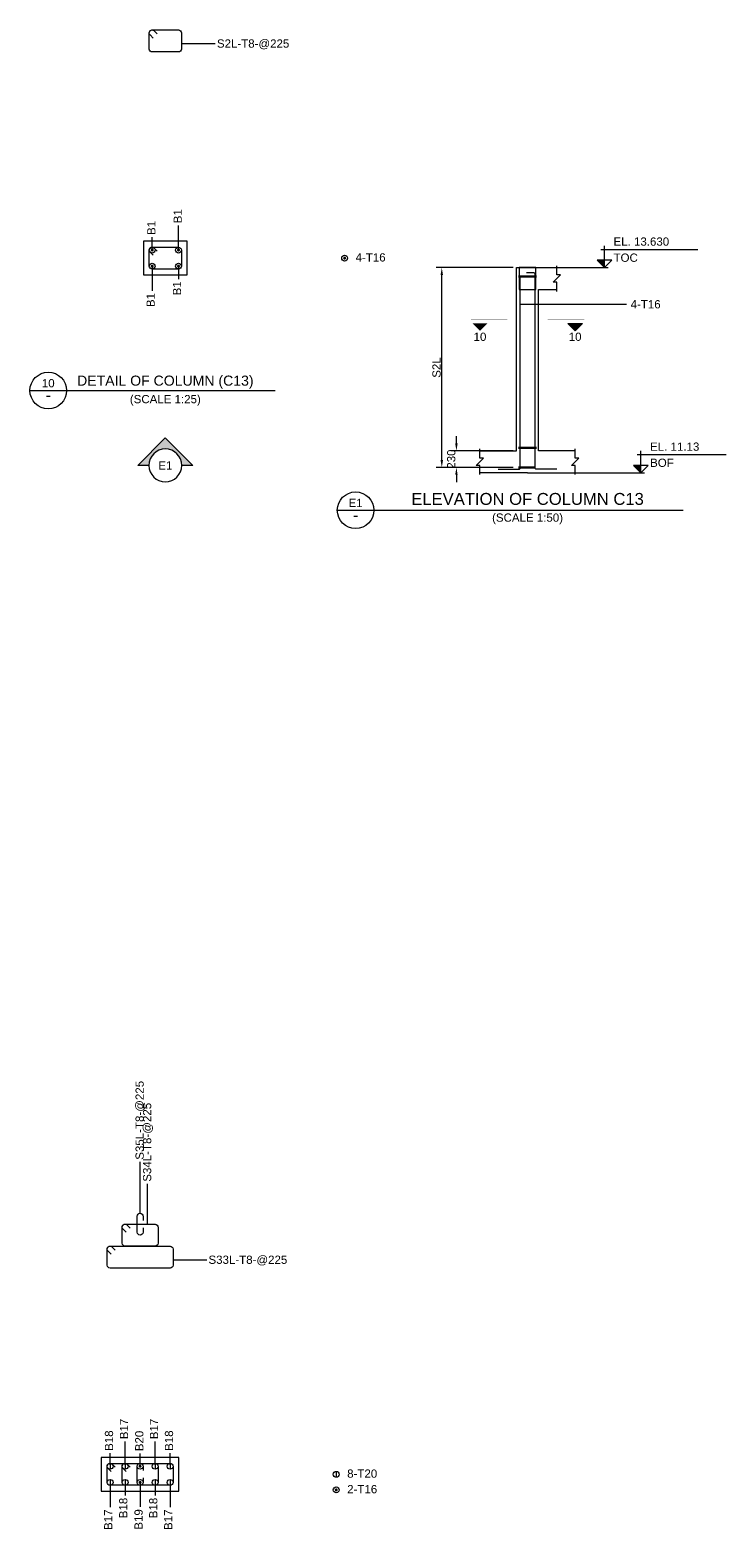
# Model space of a CAD drawing. Header units: inches. Extents: x -816171 to 9366335, y -450961 to 689132.
# Drawn here: x 359775 to 378800, y 73180 to 114114 of the extents above; entities that cross this region are included whole.
import ezdxf
from ezdxf.enums import TextEntityAlignment as Align

# ---------------------------------------------------------------- set-up
doc = ezdxf.new("R2010")
doc.units = ezdxf.units.IN
doc.header["$MEASUREMENT"] = 0
for name, color, linetype in [('colSectionMarkLayer', 5, 'Continuous'), ('Concrete Line', 2, 'Continuous'), ('Dim', 31, 'Continuous'), ('Hatch', 25, 'Continuous'), ('Labels', 4, 'Continuous'), ('Link', 225, 'Continuous'), ('Reinforcement', 130, 'Continuous'), ('Text', 31, 'Continuous'), ('Text_Scale', 31, 'Continuous')]:
    doc.layers.add(name, color=color, linetype=linetype)
doc.styles.add('SC-BBS1', font='SansSerif')
doc.styles.add('SC-COL2', font='SansSerif')
doc.styles.get("Standard").update_dxf_attribs({"font": 'txt.shx'})
doc.dimstyles.new('ColumnSch', dxfattribs={"dimtxt": 225, "dimasz": 200, "dimexe": 150, "dimexo": 150, "dimgap": 25, "dimtad": 1, "dimtoh": 1, "dimdec": 4, "dimzin": 0, "dimdsep": 46, "dimtxsty": 'SC-COL2', "dimcen": 0.09, "dimclrd": 8, "dimclre": 8, "dimclrt": 31, "dimadec": 0, "dimazin": 0, "dimtfac": 1, "dimtdec": 0, "dimtix": 1, "dimtofl": 0, "dimtmove": 0, "dimatfit": 3, "dimfxl": 1, "dimtolj": 1, "dimtzin": 0, "dimarcsym": 0})
doc.dimstyles.get("Standard").update_dxf_attribs({"dimtxt": 0.18, "dimasz": 0.18, "dimexe": 0.18, "dimexo": 0.0625, "dimgap": 0.09, "dimtad": 0, "dimtih": 1, "dimtoh": 1, "dimdec": 4, "dimzin": 0, "dimdsep": 46, "dimtxsty": 'Standard', "dimcen": 0.09, "dimadec": 0, "dimazin": 0, "dimtfac": 1, "dimtdec": 4, "dimtofl": 0, "dimtmove": 0, "dimatfit": 3, "dimfxl": 1, "dimtolj": 1, "dimtzin": 0, "dimarcsym": 0})

# ---------------------------------------------------------------- blocks, each defined once
blk = doc.blocks.new('*D620')
at = {"layer": 'DEFPOINTS', "color": 0, "transparency": 16777216}
for p in [(371031, 107624), (373131, 107624), (373131, 102168)]:
    blk.add_point(p, dxfattribs=at)
at = {"layer": 'Dim', "color": 8, "lineweight": -2, "transparency": 16777216}
for p, q in [((372981, 107624), (370881, 107624)), ((371031, 102368), (371031, 107424)), ((372981, 102168), (370881, 102168))]:
    blk.add_line(p, q, dxfattribs=at)
at = {"layer": 'Dim', "color": 8, "transparency": 16777216}
for points in [[(370997, 107424), (371064, 107424), (371031, 107624)], [(370997, 102368), (371064, 102368), (371031, 102168)]]:
    blk.add_solid(points, dxfattribs=at)
at = {"layer": 'Dim', "color": 31, "lineweight": 50, "transparency": 16777216, "insert": (370888, 104896), "char_height": 225, "attachment_point": 5, "rotation": 90, "style": 'SC-COL2'}
blk.add_mtext('\\A1;S2L', dxfattribs=at)
blk = doc.blocks.new('*D621')
at = {"layer": 'DEFPOINTS', "color": 0, "transparency": 16777216}
for p in [(371431, 102624), (373131, 102624), (373131, 102168)]:
    blk.add_point(p, dxfattribs=at)
at = {"layer": 'Dim', "color": 8, "lineweight": -2, "transparency": 16777216}
for p, q in [((371431, 102824), (371431, 103024)), ((372981, 102624), (371281, 102624)), ((372981, 102168), (371281, 102168)), ((371431, 101968), (371431, 101768))]:
    blk.add_line(p, q, dxfattribs=at)
at = {"layer": 'Dim', "color": 8, "transparency": 16777216}
for points in [[(371397, 102824), (371464, 102824), (371431, 102624)], [(371397, 101968), (371464, 101968), (371431, 102168)]]:
    blk.add_solid(points, dxfattribs=at)
at = {"layer": 'Dim', "color": 31, "lineweight": 50, "transparency": 16777216, "insert": (371290, 102396), "char_height": 225, "attachment_point": 5, "rotation": 90, "style": 'SC-COL2'}
blk.add_mtext('\\A1;230', dxfattribs=at)

msp = doc.modelspace()

# ---------------------------------------------------------------- hatches: boundary and pattern name
at = {"layer": 'Hatch'}
for points in [[(375474.81876, 107623.65265), (375474.81876, 107823.65265), (375274.81876, 107823.65265)], [(371874.81876, 106098.65265), (372074.81876, 105898.65265), (372274.81876, 106098.65265), (371874.81876, 106098.65265)], [(374874.81876, 106098.65265), (374674.81876, 105898.65265), (374474.81876, 106098.65265), (374874.81876, 106098.65265)], [(376474.81876, 102023.65265), (376474.81876, 102223.65265), (376274.81876, 102223.65265)]]:
    msp.add_hatch(color=256, dxfattribs=at).paths.add_polyline_path(points, flags=0)
h = msp.add_hatch(color=256, dxfattribs=at)
edge = h.paths.add_edge_path(flags=16)
edge.add_line((363024.81876, 102223.65265), (362724.81876, 102223.65265))
edge.add_line((362724.81876, 102223.65265), (363474.81876, 102973.65265))
edge.add_line((363474.81876, 102973.65265), (364224.81876, 102223.65265))
edge.add_line((364224.81876, 102223.65265), (363924.81876, 102223.65265))
edge.add_arc((363474.81876, 102223.65265), 450, 0, 180)

# ---------------------------------------------------------------- linework, layer by layer
at = {"lineweight": 50}
for p, q in [((373130.81876, 107383.65265), (373618.81876, 107383.65265)), ((373130.81876, 102703.65265), (373618.81876, 102703.65265)), ((373130.81876, 102167.65265), (373594.81876, 102167.65265))]:
    msp.add_line(p, q, dxfattribs=at)
at = {"layer": 'colSectionMarkLayer'}
for p, q in [((375374.81876, 108123.65265), (378024.81876, 108123.65265)), ((375474.81876, 107623.65265), (375474.81876, 108223.65265)), ((373674.81876, 107623.65265), (375574.81876, 107623.65265)), ((359774.81876, 104268.65265), (366474.81876, 104268.65265)), ((376374.81876, 102523.65265), (378799.81876, 102523.65265)), ((376474.81876, 102023.65265), (376474.81876, 102623.65265)), ((374674.81876, 102023.65265), (376574.81876, 102023.65265)), ((368174.81876, 100998.65265), (377624.81876, 100998.65265))]:
    msp.add_line(p, q, dxfattribs=at)
for points in [[(375474.81876, 107623.65265), (375674.81876, 107823.65265), (375274.81876, 107823.65265)], [(376474.81876, 102023.65265), (376674.81876, 102223.65265), (376274.81876, 102223.65265)]]:
    msp.add_lwpolyline(points, close=True, dxfattribs=at)
at = {"layer": 'colSectionMarkLayer', "const_width": 5}
for points in [[(372824.81876, 106198.65265), (371824.81876, 106198.65265)], [(371874.81876, 106098.65265), (372074.81876, 105898.65265), (372274.81876, 106098.65265), (371874.81876, 106098.65265)], [(373924.81876, 106198.65265), (374924.81876, 106198.65265)]]:
    msp.add_lwpolyline(points, dxfattribs=at)
at = {"layer": 'colSectionMarkLayer'}
msp.add_lwpolyline([(374874.81876, 106098.65265), (374674.81876, 105898.65265), (374474.81876, 106098.65265), (374874.81876, 106098.65265)], dxfattribs=at)
msp.add_lwpolyline([(363024.81876, 102223.65265), (362724.81876, 102223.65265), (363474.81876, 102973.65265), (364224.81876, 102223.65265), (363924.81876, 102223.65265, 1), (363024.81876, 102223.65265, 1), (363924.81876, 102223.65265)], format="xyb", dxfattribs=at)
for centre in [(360274.81876, 104268.65265), (368674.81876, 100998.65265)]:
    msp.add_circle(centre, 500, dxfattribs=at)
at = {"layer": 'Concrete Line'}
for p, q in [((373074.81876, 102623.65265), (373074.81876, 107623.65265)), ((373074.81876, 107623.65265), (374174.81876, 107623.65265)), ((373674.81876, 102623.65265), (373674.81876, 107023.65265)), ((373674.81876, 107023.65265), (374174.81876, 107023.65265)), ((372074.81876, 102623.65265), (373074.81876, 102623.65265)), ((374674.81876, 102623.65265), (373674.81876, 102623.65265)), ((374674.81876, 102623.65265), (373674.81876, 102623.65265)), ((373374.81876, 102023.65265), (372074.81876, 102023.65265)), ((373374.81876, 102023.65265), (374674.81876, 102023.65265))]:
    msp.add_line(p, q, dxfattribs=at)
for points in [[(362874.81876, 107423.65265), (364074.81876, 107423.65265), (364074.81876, 107423.65265), (364074.81876, 108343.65265), (364074.81876, 108343.65265), (362874.81876, 108343.65265), (362874.81876, 108343.65265), (362874.81876, 107423.65265)], [(373144.81876, 107623.65265), (373144.81876, 107023.65265), (373604.81876, 107023.65265), (373604.81876, 107623.65265)], [(361724.81876, 74213.65265), (363844.81876, 74213.65265), (363844.81876, 74213.65265), (363844.81876, 75133.65265), (363844.81876, 75133.65265), (361724.81876, 75133.65265), (361724.81876, 75133.65265), (361724.81876, 74213.65265)]]:
    msp.add_lwpolyline(points, close=True, dxfattribs=at)
for points in [[(374174.81876, 106973.65265), (374174.81876, 107223.65265), (374074.81876, 107223.65265), (374274.81876, 107423.65265), (374174.81876, 107423.65265), (374174.81876, 107673.65265)], [(372074.81876, 101973.65265), (372074.81876, 102223.65265), (371974.81876, 102223.65265), (372174.81876, 102423.65265), (372074.81876, 102423.65265), (372074.81876, 102673.65265)], [(374674.81876, 101973.65265), (374674.81876, 102223.65265), (374574.81876, 102223.65265), (374774.81876, 102423.65265), (374674.81876, 102423.65265), (374674.81876, 102673.65265)]]:
    msp.add_lwpolyline(points, dxfattribs=at)
at = {"layer": 'Dim', "color": 8}
for p, q in [((363834.81876, 108135.65265), (363834.81876, 108775.65265)), ((363114.81876, 108135.65265), (363114.81876, 108455.65265)), ((363114.81876, 107631.65265), (363114.81876, 106991.65265)), ((363834.81876, 107631.65265), (363834.81876, 107311.65265)), ((362374.81876, 74933.65265), (362374.81876, 75573.65265)), ((363194.81876, 74933.65265), (363194.81876, 75573.65265)), ((361964.81876, 74933.65265), (361964.81876, 75253.65265)), ((362784.81876, 74925.65265), (362784.81876, 75245.65265)), ((363604.81876, 74933.65265), (363604.81876, 75253.65265)), ((361964.81876, 74413.65265), (361964.81876, 73773.65265)), ((362374.81876, 74413.65265), (362374.81876, 74093.65265)), ((362784.81876, 74421.65265), (362784.81876, 73781.65265)), ((363194.81876, 74413.65265), (363194.81876, 74093.65265)), ((363604.81876, 74413.65265), (363604.81876, 73773.65265))]:
    msp.add_line(p, q, dxfattribs=at)
at = {"layer": 'Link'}
for points in [[(363143.10277, 113892.23124), (363058.25012, 113977.08421, -0.6681779738), (363114.81876, 114113.65265), (363834.81876, 114113.65265, -0.4142135624), (363914.81876, 114033.65265), (363914.81876, 113593.65265, -0.4142135624), (363834.81876, 113513.65265), (363114.81876, 113513.65265, -0.4142135624), (363034.81876, 113593.65265), (363034.81876, 114033.65265, -0.6681793021), (363171.38741, 114090.22109), (363256.24007, 114005.36812)], [(363143.10277, 107962.23124), (363058.25012, 108047.08421, -0.6681779738), (363114.81876, 108183.65265), (363834.81876, 108183.65265, -0.4142135624), (363914.81876, 108103.65265), (363914.81876, 107663.65265, -0.4142135624), (363834.81876, 107583.65265), (363114.81876, 107583.65265, -0.4142135624), (363034.81876, 107663.65265), (363034.81876, 108103.65265, -0.6681793021), (363171.38741, 108160.22109), (363256.24007, 108075.36812)], [(362403.10277, 81282.23124), (362318.25012, 81367.08421, -0.6681779738), (362374.81876, 81503.65265), (363194.81876, 81503.65265, -0.4142135624), (363274.81876, 81423.65265), (363274.81876, 80983.65265, -0.4142135624), (363194.81876, 80903.65265), (362374.81876, 80903.65265, -0.4142135624), (362294.81876, 80983.65265), (362294.81876, 81423.65265, -0.6681793021), (362431.38741, 81480.22109), (362516.24007, 81395.36812)], [(362864.81876, 81403.65265), (362864.81876, 81283.65265, -1), (362704.81876, 81283.65265), (362704.81876, 81723.65265, -1), (362864.81876, 81723.65265), (362864.81876, 81603.65265)], [(361993.10277, 80682.23124), (361908.25012, 80767.08421, -0.6681779738), (361964.81876, 80903.65265), (363604.81876, 80903.65265, -0.4142135624), (363684.81876, 80823.65265), (363684.81876, 80383.65265, -0.4142135624), (363604.81876, 80303.65265), (361964.81876, 80303.65265, -0.4142135624), (361884.81876, 80383.65265), (361884.81876, 80823.65265, -0.6681793021), (362021.38741, 80880.22109), (362106.24007, 80795.36812)], [(361993.10277, 74752.23124), (361908.25012, 74837.08421, -0.6681779738), (361964.81876, 74973.65265), (363604.81876, 74973.65265, -0.4142135624), (363684.81876, 74893.65265), (363684.81876, 74453.65265, -0.4142135624), (363604.81876, 74373.65265), (361964.81876, 74373.65265, -0.4142135624), (361884.81876, 74453.65265), (361884.81876, 74893.65265, -0.6681793021), (362021.38741, 74950.22109), (362106.24007, 74865.36812)], [(362403.10277, 74752.23124), (362318.25012, 74837.08421, -0.6681779738), (362374.81876, 74973.65265), (363194.81876, 74973.65265, -0.4142135624), (363274.81876, 74893.65265), (363274.81876, 74453.65265, -0.4142135624), (363194.81876, 74373.65265), (362374.81876, 74373.65265, -0.4142135624), (362294.81876, 74453.65265), (362294.81876, 74893.65265, -0.6681793021), (362431.38741, 74950.22109), (362516.24007, 74865.36812)], [(362864.81876, 74573.65265), (362864.81876, 74453.65265, -1), (362704.81876, 74453.65265), (362704.81876, 74893.65265, -1), (362864.81876, 74893.65265), (362864.81876, 74773.65265)]]:
    msp.add_lwpolyline(points, format="xyb", dxfattribs=at)
at = {"layer": 'Reinforcement', "color": 130, "const_width": 40}
for points in [[(363094.81876, 108103.65265, 1), (363134.81876, 108103.65265, 1)], [(363814.81876, 108103.65265, 1), (363854.81876, 108103.65265, 1)], [(363094.81876, 107663.65265, 1), (363134.81876, 107663.65265, 1)], [(363814.81876, 107663.65265, 1), (363854.81876, 107663.65265, 1)], [(368354.81876, 107883.65265, 1), (368394.81876, 107883.65265, 1)], [(362764.81876, 74893.65265, 1), (362804.81876, 74893.65265, 1)], [(362764.81876, 74453.65265, 1), (362804.81876, 74453.65265, 1)], [(368124.81876, 74248.65265, 1), (368164.81876, 74248.65265, 1)]]:
    msp.add_lwpolyline(points, format="xyb", close=True, dxfattribs=at)
at = {"layer": 'Reinforcement'}
for points in [[(372570.81876, 102119.65265), (373140.81876, 102119.65265, 0.4142135624), (373170.81876, 102149.65265), (373170.81876, 107369.65265, -0.4142135624), (373200.81876, 107399.65265), (373400.81876, 107399.65265)], [(374178.81876, 102119.65265), (373608.81876, 102119.65265, -0.4142135624), (373578.81876, 102149.65265), (373578.81876, 107449.65265, 0.4142135624), (373548.81876, 107479.65265), (373348.81876, 107479.65265)]]:
    msp.add_lwpolyline(points, format="xyb", dxfattribs=at)
at = {"layer": 'Reinforcement', "color": 130}
for points in [[(361964.81876, 74973.65265), (361964.81876, 74813.65265)], [(362374.81876, 74973.65265), (362374.81876, 74813.65265)], [(363194.81876, 74973.65265), (363194.81876, 74813.65265)], [(363604.81876, 74973.65265), (363604.81876, 74813.65265)], [(361964.81876, 74533.65265), (361964.81876, 74373.65265)], [(362374.81876, 74533.65265), (362374.81876, 74373.65265)], [(363194.81876, 74533.65265), (363194.81876, 74373.65265)], [(363604.81876, 74533.65265), (363604.81876, 74373.65265)], [(368144.81876, 74753.65265), (368144.81876, 74593.65265)]]:
    msp.add_lwpolyline(points, dxfattribs=at)
for centre in [(363114.81876, 108103.65265), (363834.81876, 108103.65265), (363114.81876, 107663.65265), (363834.81876, 107663.65265), (368374.81876, 107883.65265), (361964.81876, 74893.65265), (362374.81876, 74893.65265), (362784.81876, 74893.65265), (363194.81876, 74893.65265), (363604.81876, 74893.65265), (361964.81876, 74453.65265), (362374.81876, 74453.65265), (362784.81876, 74453.65265), (363194.81876, 74453.65265), (363604.81876, 74453.65265), (368144.81876, 74673.65265), (368144.81876, 74248.65265)]:
    msp.add_circle(centre, 80, dxfattribs=at)

# ---------------------------------------------------------------- texts
at = {"layer": 'colSectionMarkLayer', "style": 'SC-BBS1'}
for p in [(372074.81876, 105848.65265), (374674.81876, 105848.65265)]:
    msp.add_text('10', height=225, dxfattribs=at).set_placement(p, align=Align.TOP_CENTER)
at = {"layer": 'Dim', "style": 'SC-COL2'}
for s, p in [('B1', (363092.81876, 108515.65265)), ('B1', (363812.81876, 108835.65265)), ('B17', (362344.81876, 75633.65265)), ('B17', (363164.81876, 75633.65265)), ('B18', (361934.81876, 75313.65265)), ('B20', (362762.81876, 75305.65265)), ('B18', (363574.81876, 75313.65265))]:
    msp.add_text(s, height=225, rotation=90, dxfattribs=at).set_placement(p, align=Align.MIDDLE_LEFT)
for s, p in [('B1', (363072.81876, 106931.65265)), ('B1', (363792.81876, 107251.65265)), ('B17', (361914.81876, 73713.65265)), ('B18', (362324.81876, 74033.65265)), ('B19', (362742.81876, 73721.65265)), ('B18', (363144.81876, 74033.65265)), ('B17', (363554.81876, 73713.65265))]:
    msp.add_text(s, height=225, rotation=90, dxfattribs=at).set_placement(p, align=Align.MIDDLE_RIGHT)
at = {"layer": 'Labels', "style": 'SC-BBS1'}
for s, height, p in [('10', 225, (360274.81876, 104288.65265)), ('DETAIL OF COLUMN (C13)', 275, (363474.81876, 104318.65265)), ('E1', 225, (368674.81876, 101018.65265)), ('ELEVATION OF COLUMN C13', 325, (373374.81876, 101048.65265))]:
    msp.add_text(s, height=height, dxfattribs=at).set_placement(p, align=Align.BOTTOM_CENTER)
for s, height, p in [('-', 325, (360274.81876, 104143.65265)), ('E1', 225, (363474.81876, 102223.65265)), ('-', 325, (368674.81876, 100873.65265))]:
    msp.add_text(s, height=height, dxfattribs=at).set_placement(p, align=Align.MIDDLE_CENTER)
at = {"layer": 'Text', "style": 'SC-BBS1'}
for s, p in [('S2L-T8-@225', (364884.81876, 113743.65265)), ('4-T16', (368674.81876, 107903.65265)), ('S33L-T8-@225', (364654.81876, 80533.65265)), ('8-T20', (368444.81876, 74693.65265)), ('2-T16', (368444.81876, 74268.65265))]:
    msp.add_text(s, height=225, dxfattribs=at).set_placement(p, align=Align.MIDDLE_LEFT)
for s, p in [('EL. 13.630', (375724.81876, 108223.65265)), ('TOC', (375724.81876, 107783.65265)), ('EL. 11.13', (376724.81876, 102623.65265)), ('BOF', (376724.81876, 102183.65265))]:
    msp.add_text(s, height=225, dxfattribs=at).set_placement(p)
msp.add_text('(SCALE 1:25)', height=225, dxfattribs=at).set_placement((363474.81876, 103853.65265), align=Align.BOTTOM_CENTER)
for s, p in [('S35L-T8-@225', (362884.81876, 83263.65265)), ('S34L-T8-@225', (363089.81876, 82663.65265))]:
    msp.add_text(s, height=225, rotation=90, dxfattribs=at).set_placement(p)
at = {"layer": 'Text', "insert": (376191.31876, 106736.15265), "char_height": 225, "attachment_point": 1, "style": 'SC-BBS1'}
msp.add_mtext('4-T16', dxfattribs=at)
at = {"layer": 'Text_Scale', "style": 'SC-BBS1'}
msp.add_text('(SCALE 1:50)', height=225, dxfattribs=at).set_placement((373374.81876, 100618.65265), align=Align.BOTTOM_CENTER)

# ---------------------------------------------------------------- dimensions: what is measured, and where the dimension line sits
at = {"layer": 'Dim', "lineweight": 50}
for p2, distance, text, picture, middle in [((373130.81876, 107623.65265), 2100, 'S2L', '*D620', (370888.22617, 104895.65265)), ((373130.81876, 102623.65265), 1700, '230', '*D621', (371289.76938, 102395.65265))]:
    dim = msp.add_aligned_dim(p1=(373130.81876, 102167.65265), p2=p2, distance=distance, text=text, dimstyle='ColumnSch', dxfattribs=at)
    dim.commit()
    dim.dimension.update_dxf_attribs({"geometry": picture, "text_midpoint": middle})

# ---------------------------------------------------------------- leaders
at = {"layer": 'Dim', "color": 8}
for points in [[(363914.81876, 113743.65265), (364834.81876, 113743.65265)], [(373170.81876, 106623.65265), (376078.81876, 106623.65265)], [(373578.81876, 106623.65265), (376078.81876, 106623.65265)], [(362784.81876, 81803.65265), (362784.81876, 83203.65265)], [(362989.81876, 81503.65265), (362989.81876, 82603.65265)], [(363684.81876, 80533.65265), (364604.81876, 80533.65265)]]:
    msp.add_leader(points, dimstyle='Standard', dxfattribs=at)

doc.saveas('drawing.dxf')
